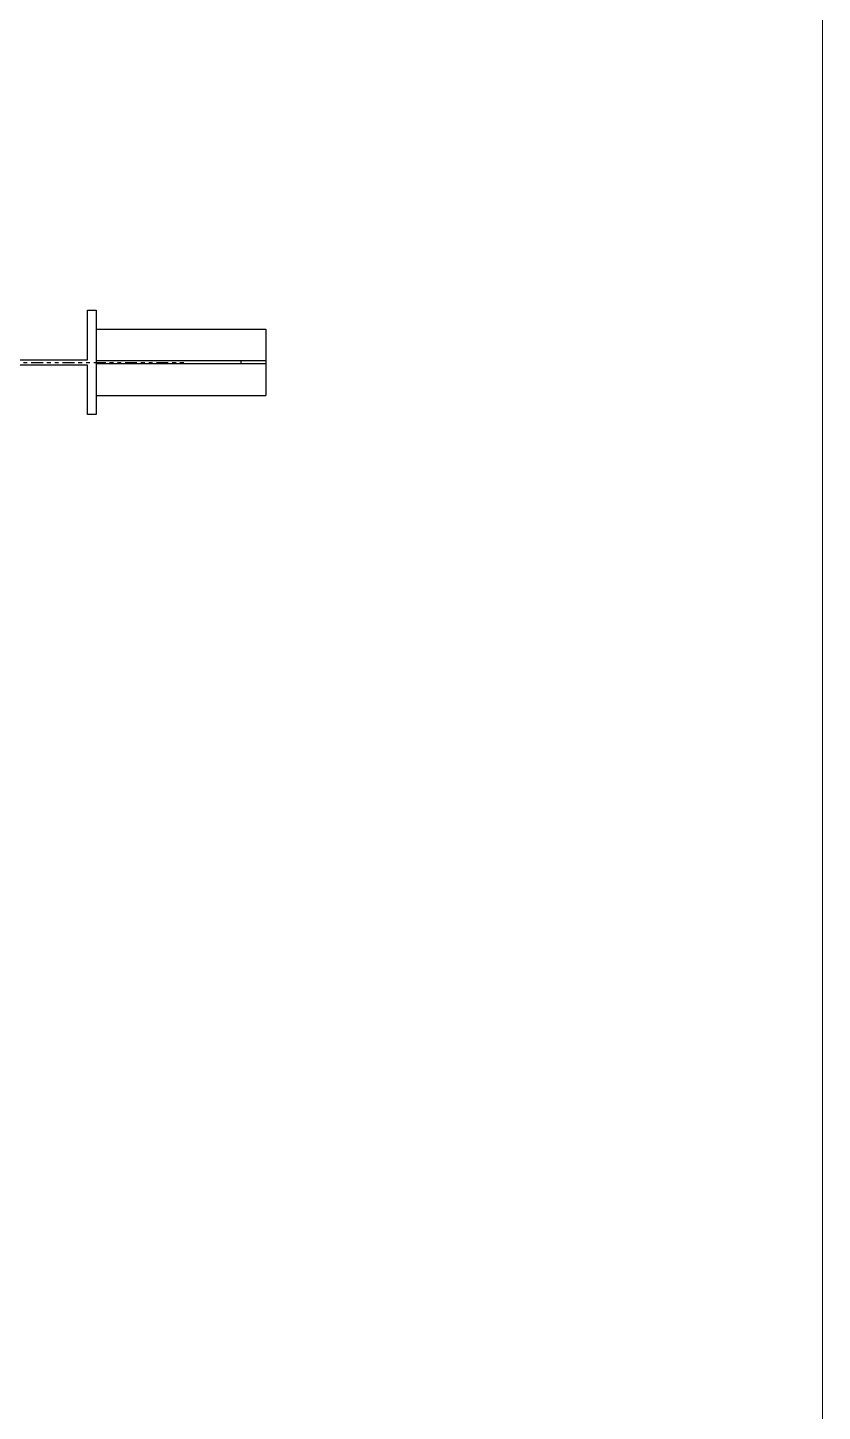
# Model space of a CAD drawing. Header units: inches. Extents: x 209270 to 234360, y -180214 to -150194.
# Drawn here: x 232361 to 234360, y -157151 to -153673 of the extents above; entities that cross this region are included whole.
import ezdxf

# ---------------------------------------------------------------- set-up
doc = ezdxf.new("R2010")
doc.units = ezdxf.units.IN
doc.header["$LTSCALE"] = 10
doc.header["$MEASUREMENT"] = 0
for name, pattern in [('CENTER', [2, 1.25, -0.25, 0.25, -0.25]), ('DXK_LINE_DOT2', [3.9198, 1.9599, -1.9599]), ('DXK_LINE_DOT5', [7.8785, 2.979, -0.9799, 0.9799, -0.9799, 0.9799, -0.9799])]:
    doc.linetypes.add(name, pattern=pattern)
for name, color, linetype in [('_STR_0', 2, 'Continuous'), ('_STR_1', 2, 'Continuous'), ('_STR_2', 2, 'Continuous'), ('_STR_4', 2, 'Continuous')]:
    doc.layers.add(name, color=color, linetype=linetype)
doc.layers.add('AM_VIEWS', color=1, linetype='Continuous', lineweight=0)

# ---------------------------------------------------------------- blocks, each defined once
blk = doc.blocks.new('GridLine-116860372-116908 - 114867')
at = {"layer": '_STR_2', "linetype": 'DXK_LINE_DOT5'}
blk.add_line((210782.4, -154514.2), (232759.1, -154514.2), dxfattribs=at)
blk = doc.blocks.new('Part-116860372-114886 - 114867')
at = {"layer": '_STR_4', "linetype": 'Continuous'}
blk.add_hatch(color=256, dxfattribs=at).paths.add_polyline_path([(232197.6, -154519.2, -1), (232197.6, -154509.2, -1)])
at = {"layer": '_STR_2', "linetype": 'Continuous'}
for p, q in [((231862.1, -154645.4), (231862.1, -154382.9)), ((231862.1, -154382.9), (231883.9, -154382.9)), ((231883.9, -154382.9), (231883.9, -154507.4)), ((232511.3, -154382.9), (232533, -154382.9)), ((232511.3, -154507.4), (232511.3, -154382.9)), ((232533, -154382.9), (232533, -154645.4)), ((231883.9, -154507.4), (232511.3, -154507.4)), ((232511.3, -154520.9), (231883.9, -154520.9)), ((231883.9, -154520.9), (231883.9, -154645.4)), ((232511.3, -154645.4), (232511.3, -154520.9)), ((231883.9, -154645.4), (231862.1, -154645.4)), ((232533, -154645.4), (232511.3, -154645.4))]:
    blk.add_line(p, q, dxfattribs=at)
at = {"layer": '_STR_4', "linetype": 'CENTER'}
blk.add_line((232197.6, -154514.2), (232197.6, -154514.2), dxfattribs=at)
at = {"layer": '_STR_4', "linetype": 'Continuous'}
blk.add_circle((232197.6, -154514.2), 5, dxfattribs=at)
blk = doc.blocks.new('Part-116860372-150317 - 114867')
at = {"layer": '_STR_1', "linetype": 'DXK_LINE_DOT2'}
blk.add_line((232533, -154430.9), (232533, -154597.4), dxfattribs=at)
at = {"layer": '_STR_2', "linetype": 'Continuous'}
for p, q in [((232533, -154430.9), (232960.1, -154430.9)), ((232960.1, -154430.9), (232960.1, -154510.6)), ((232960.1, -154510.6), (232533, -154510.6)), ((232960.1, -154517.7), (232533, -154517.7)), ((232897.6, -154517.7), (232897.6, -154510.6)), ((232960.1, -154510.6), (232960.1, -154517.7)), ((232960.1, -154517.7), (232960.1, -154597.4)), ((232533, -154597.4), (232960.1, -154597.4))]:
    blk.add_line(p, q, dxfattribs=at)

msp = doc.modelspace()

# ---------------------------------------------------------------- linework, layer by layer
at = {"layer": 'AM_VIEWS'}
msp.add_lwpolyline([(209270.3, -150194), (234359.8, -150194), (234359.8, -180214.3), (209270.3, -180214.3)], close=True, dxfattribs=at)

# ---------------------------------------------------------------- block references
at = {"layer": '_STR_0', "zscale": 0.8}
for name in ['Part-116860372-114886 - 114867', 'GridLine-116860372-116908 - 114867', 'Part-116860372-150317 - 114867']:
    msp.add_blockref(name, (0, 0), dxfattribs=at)

doc.saveas('drawing.dxf')
